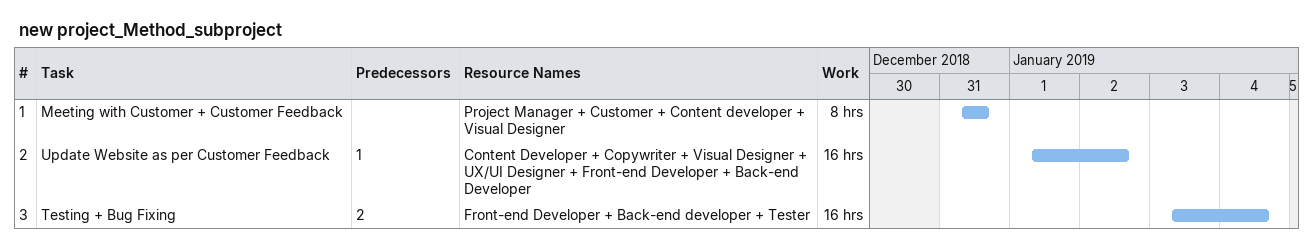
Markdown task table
new project_Method_subproject

| ID | Task | Start | Finish | Predecessors | Resources | Work (h) |
|---|---|---|---|---|---|---|
| 1 | Meeting with Customer + Customer Feedback | 2018-12-31 | 2018-12-31 |  | Project Manager + Customer + Content developer + Visual Designer | 8 |
| 2 | Update Website as per Customer Feedback | 2019-01-01 | 2019-01-02 | 1 | Content Developer + Copywriter + Visual Designer + UX/UI Designer + Front-end Developer + Back-end Developer | 16 |
| 3 | Testing + Bug Fixing | 2019-01-03 | 2019-01-04 | 2 | Front-end Developer + Back-end developer + Tester | 16 |
